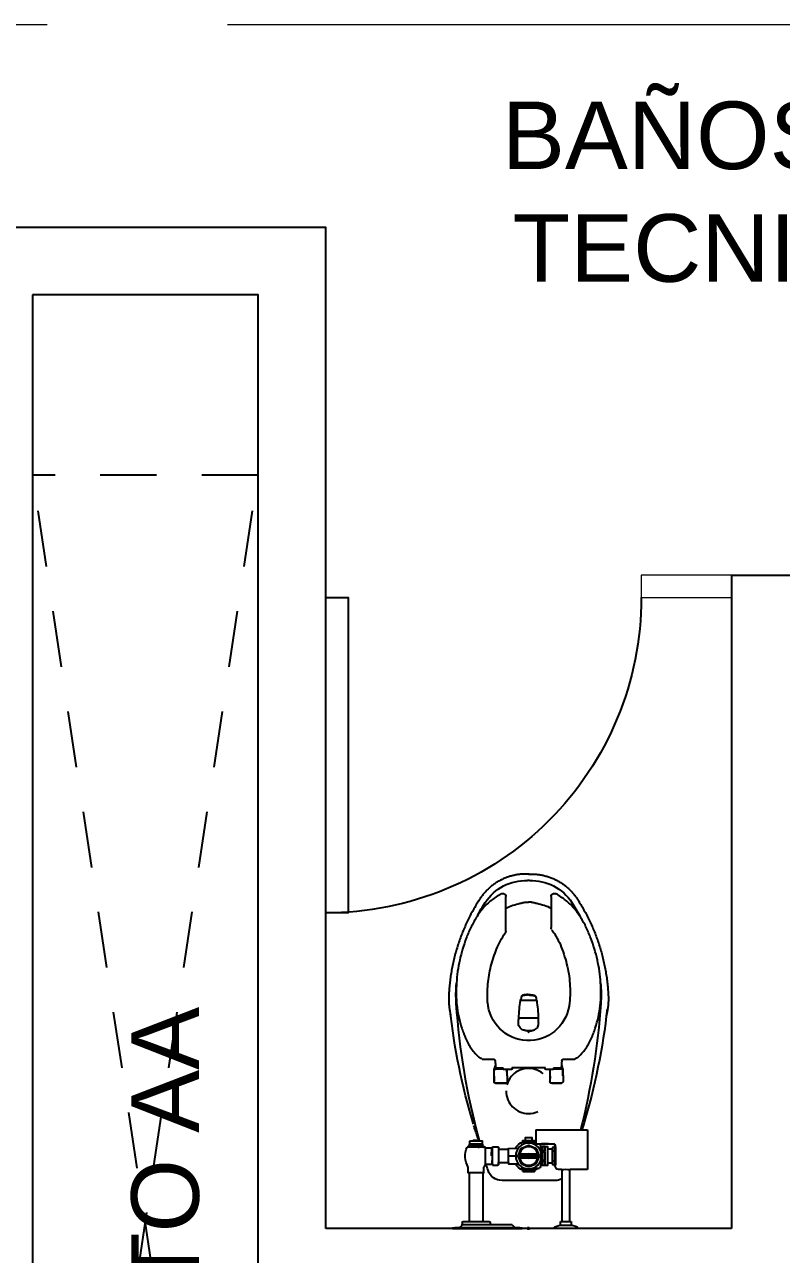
# Model space of a CAD drawing. Header units: metres. Extents: x -22 to 564, y 0 to 143.
# Drawn here: x 242.786 to 244.464, y 46.246 to 48.975 of the extents above; entities that cross this region are included whole.
import ezdxf

# ---------------------------------------------------------------- set-up
doc = ezdxf.new("R2010")
doc.units = ezdxf.units.M
for name, pattern in [('EJES630', [6.3, 5.5, -0.4, 0, -0.4]), ('XREF 2N NEURO-ONCOLOGIA$0$HIDDEN2', [0.1875, 0.125, -0.0625]), ('XREF 2N NEURO-ONCOLOGIA$0$XR-00$0$HIDDEN', [0.375, 0.25, -0.125])]:
    doc.linetypes.add(name, pattern=pattern)
doc.layers.add('EJES', color=11, linetype='EJES630', lineweight=0)
for name, color, linetype in [('TEXTO', 7, 'Continuous'), ('XREF 2N NEURO-ONCOLOGIA$0$CANCELES', 1, 'Continuous'), ('XREF 2N NEURO-ONCOLOGIA$0$DUCTO AA', 40, 'XREF 2N NEURO-ONCOLOGIA$0$HIDDEN2'), ('XREF 2N NEURO-ONCOLOGIA$0$MAMPARAS BAÑO', 1, 'Continuous'), ('XREF 2N NEURO-ONCOLOGIA$0$Mobiliario Fijo', 40, 'Continuous'), ('XREF 2N NEURO-ONCOLOGIA$0$MUROS', 3, 'Continuous')]:
    doc.layers.add(name, color=color, linetype=linetype)
doc.styles.add('100 LOCALES 25', font='arial.ttf', dxfattribs={"height": 0.25})

# ---------------------------------------------------------------- blocks, each defined once
blk = doc.blocks.new('XREF 2N NEURO-ONCOLOGIA$0$WC CON FLUXO')
for p, q in [((-0.0034, 0), (0.0034, 0)), ((0, 0.0034), (0, -0.0034)), ((0.107, 0), (0.0582, 0)), ((-0.0197, -0.0022), (-0.0141, -0.0008)), ((0.0575, -0.0007), (0.0576, -0.0026)), ((0.0575, -0.0007), (0.1078, -0.0007)), ((0.0585, -0.0037), (0.069, -0.0067)), ((0.069, -0.0067), (0.0964, -0.0067)), ((0.0705, -0.0086), (0.0708, -0.0154)), ((0.0708, -0.0154), (0.0946, -0.0154)), ((0.0736, -0.1306), (0.0736, -0.0154)), ((0.0918, -0.0155), (0.0917, -0.1306)), ((0.0946, -0.0154), (0.0948, -0.0086)), ((0.0964, -0.0067), (0.1066, -0.0038)), ((0.1072, 0), (0.107, 0)), ((0.1078, -0.0025), (0.1078, -0.0007)), ((-0.0587, -0.1062), (-0.0589, -0.1062)), ((0.0587, -0.1062), (-0.0587, -0.1062)), ((0.0587, -0.1062), (0.0589, -0.1062)), ((-0.013, -0.1295), (-0.013, -0.1264)), ((-0.013, -0.1295), (-0.013, -0.1336)), ((-0.0127, -0.1264), (-0.0127, -0.1292)), ((-0.0086, -0.1264), (-0.0086, -0.1292)), ((-0.004, -0.1264), (-0.004, -0.1292)), ((0.0044, -0.1264), (0.0044, -0.1292)), ((0.009, -0.1264), (0.009, -0.1292)), ((0.0101, -0.1336), (0.0245, -0.1336)), ((0.0131, -0.1264), (0.0131, -0.1292)), ((0.0134, -0.1336), (0.0134, -0.1264)), ((0.0732, -0.1305), (0.0664, -0.1305)), ((0.131, -0.1305), (0.0921, -0.1305)), ((0.131, -0.2187), (0.131, -0.1305)), ((-0.0958, -0.1423), (-0.0805, -0.1423)), ((-0.082, -0.1612), (-0.0802, -0.1612)), ((-0.082, -0.1612), (-0.0815, -0.1789)), ((-0.0805, -0.1423), (-0.08, -0.1433)), ((-0.0805, -0.1423), (-0.0801, -0.1593)), ((-0.0802, -0.1612), (-0.0801, -0.1682)), ((-0.0801, -0.1593), (-0.08, -0.1645)), ((-0.08, -0.1433), (-0.08, -0.1403)), ((-0.08, -0.1403), (-0.0684, -0.1403)), ((-0.08, -0.1433), (-0.08, -0.1809)), ((-0.0663, -0.1424), (-0.0663, -0.1461)), ((-0.0446, -0.1606), (-0.0284, -0.1606)), ((-0.0233, -0.1591), (-0.0175, -0.145)), ((-0.0175, -0.1762), (-0.0233, -0.1621)), ((-0.0175, -0.165), (-0.0175, -0.1562)), ((-0.0174, -0.1563), (-0.0174, -0.1649)), ((-0.0154, -0.1429), (-0.0019, -0.1373)), ((0.0024, -0.1373), (0.0149, -0.1425)), ((0.0178, -0.1563), (0.0178, -0.1649)), ((0.0179, -0.145), (0.0233, -0.1579)), ((0.0179, -0.165), (0.0179, -0.1562)), ((0.0238, -0.1621), (0.0182, -0.1757)), ((0.027, -0.1406), (0.0268, -0.1376)), ((0.0276, -0.1396), (0.0276, -0.1521)), ((0.0276, -0.1431), (0.0287, -0.1431)), ((0.0287, -0.1431), (0.0294, -0.1781)), ((0.0287, -0.1431), (0.0292, -0.1439)), ((0.0296, -0.1701), (0.0292, -0.1439)), ((0.0292, -0.1439), (0.0294, -0.1439)), ((0.0294, -0.1439), (0.0298, -0.1431)), ((0.0294, -0.1439), (0.03, -0.1773)), ((0.0304, -0.1781), (0.0298, -0.1431)), ((0.0298, -0.1431), (0.03, -0.1431)), ((0.03, -0.1431), (0.0306, -0.1781)), ((0.03, -0.1431), (0.03, -0.1431)), ((0.03, -0.1431), (0.0304, -0.1439)), ((0.0304, -0.1439), (0.0308, -0.1622)), ((0.0304, -0.1439), (0.0306, -0.1439)), ((0.0306, -0.1439), (0.031, -0.1433)), ((0.0306, -0.1439), (0.0308, -0.1498)), ((0.0308, -0.1498), (0.0309, -0.1593)), ((0.0308, -0.1622), (0.0309, -0.1703)), ((0.0309, -0.1593), (0.0309, -0.1605)), ((0.0309, -0.1605), (0.0309, -0.162)), ((0.0309, -0.162), (0.031, -0.1637)), ((-0.1331, -0.1809), (-0.1338, -0.1805)), ((-0.1331, -0.181), (-0.1331, -0.181)), ((-0.1331, -0.181), (-0.133, -0.181)), ((-0.133, -0.181), (-0.1329, -0.181)), ((-0.1329, -0.1837), (-0.133, -0.1814)), ((-0.133, -0.1814), (-0.0996, -0.1814)), ((-0.1329, -0.181), (-0.1319, -0.181)), ((-0.1329, -0.1837), (-0.0999, -0.1837)), ((-0.1302, -0.1867), (-0.1329, -0.1837)), ((-0.1319, -0.181), (-0.1269, -0.1809)), ((-0.1026, -0.1867), (-0.1302, -0.1867)), ((-0.1302, -0.1867), (-0.1301, -0.1933)), ((-0.1269, -0.1809), (-0.1141, -0.1807)), ((-0.1141, -0.1807), (-0.1105, -0.1806)), ((-0.1105, -0.1806), (-0.1008, -0.1805)), ((-0.1028, -0.1933), (-0.1026, -0.1867)), ((-0.0999, -0.1837), (-0.1026, -0.1867)), ((-0.1008, -0.1805), (-0.1002, -0.1805)), ((-0.0998, -0.1814), (-0.0999, -0.1837)), ((-0.0996, -0.1805), (-0.0989, -0.1809)), ((-0.0996, -0.1814), (-0.0989, -0.181)), ((-0.0958, -0.1789), (-0.0815, -0.1789)), ((-0.0815, -0.1789), (-0.0807, -0.1775)), ((-0.0807, -0.1775), (-0.0806, -0.1775)), ((-0.0806, -0.1775), (-0.08, -0.1785)), ((-0.0801, -0.1682), (-0.08, -0.1743)), ((-0.08, -0.1645), (-0.08, -0.1732)), ((-0.08, -0.1732), (-0.08, -0.1742)), ((-0.08, -0.1809), (-0.0684, -0.1809)), ((-0.0663, -0.1789), (-0.0663, -0.1751)), ((-0.0446, -0.1751), (-0.0446, -0.1777)), ((-0.0446, -0.1777), (-0.0229, -0.1776)), ((-0.0154, -0.1783), (-0.0013, -0.1842)), ((0.0022, -0.1839), (0.0158, -0.1783)), ((0.0101, -0.1876), (0.0245, -0.1876)), ((0.0134, -0.1919), (0.0134, -0.1876)), ((0.0162, -0.2187), (0.0162, -0.1879)), ((0.0162, -0.1879), (0.021, -0.1879)), ((0.0201, -0.1879), (0.0205, -0.1876)), ((0.0209, -0.1879), (0.0213, -0.1876)), ((0.0267, -0.1839), (0.027, -0.1806)), ((0.0276, -0.1781), (0.0276, -0.1691)), ((0.0276, -0.1691), (0.0276, -0.1816)), ((0.0294, -0.1781), (0.0276, -0.1781)), ((0.0294, -0.1781), (0.0298, -0.1773)), ((0.0298, -0.1773), (0.0296, -0.1701)), ((0.0298, -0.1773), (0.03, -0.1773)), ((0.03, -0.1773), (0.0304, -0.1781)), ((0.0304, -0.1781), (0.0306, -0.1781)), ((0.0306, -0.1781), (0.031, -0.1774)), ((0.0309, -0.1703), (0.0309, -0.1724)), ((0.0517, -0.1879), (0.0554, -0.1879)), ((-0.1287, -0.1946), (-0.104, -0.1946)), ((-0.1109, -0.1952), (-0.1109, -0.1949)), ((-0.0126, -0.1946), (-0.0126, -0.1919)), ((-0.0075, -0.1946), (-0.0075, -0.1919)), ((-0.0031, -0.1946), (-0.0031, -0.1919)), ((0.0058, -0.1946), (0.0058, -0.1919)), ((0.0097, -0.1946), (0.0097, -0.1919)), ((0.0134, -0.1946), (0.0134, -0.1919)), ((0.0162, -0.2187), (0.131, -0.2187)), ((-0.0763, -0.3379), (-0.0765, -0.3256)), ((-0.0763, -0.3255), (-0.0763, -0.3536)), ((-0.0729, -0.3219), (-0.0727, -0.3219)), ((-0.0726, -0.3219), (-0.0679, -0.3219)), ((-0.0509, -0.3222), (-0.0726, -0.3219)), ((-0.0679, -0.3219), (-0.0561, -0.3219)), ((-0.0561, -0.3219), (-0.0511, -0.3219)), ((-0.0481, -0.353), (-0.0473, -0.326)), ((0.0476, -0.3381), (0.0475, -0.3258)), ((0.0476, -0.3258), (0.0476, -0.353)), ((0.0511, -0.3221), (0.0512, -0.3221)), ((0.0513, -0.3221), (0.0561, -0.3221)), ((0.0731, -0.3224), (0.0513, -0.3221)), ((0.0561, -0.3221), (0.0679, -0.3221)), ((0.0679, -0.3221), (0.0729, -0.3221)), ((0.0759, -0.3542), (0.0767, -0.3262)), ((-0.0763, -0.3536), (-0.056, -0.3539)), ((-0.0761, -0.3536), (-0.0761, -0.3536)), ((-0.0752, -0.3536), (-0.0761, -0.3536)), ((-0.0761, -0.3536), (-0.0761, -0.3538)), ((-0.0761, -0.3538), (-0.0761, -0.3539)), ((-0.0735, -0.3627), (-0.0761, -0.3539)), ((-0.0752, -0.3536), (-0.0752, -0.3536)), ((-0.0752, -0.3536), (-0.0729, -0.3536)), ((-0.056, -0.353), (-0.0373, -0.353)), ((-0.056, -0.353), (-0.056, -0.3563)), ((-0.0476, -0.3384), (-0.0479, -0.353)), ((-0.0364, -0.3539), (-0.0364, -0.3562)), ((0.0364, -0.3562), (0.0364, -0.3539)), ((0.0373, -0.353), (0.0551, -0.353)), ((0.056, -0.3539), (0.056, -0.3562)), ((0.056, -0.3539), (0.0759, -0.3542)), ((0.0761, -0.3541), (0.0735, -0.3629)), ((0.0761, -0.3539), (0.0759, -0.3539)), ((0.0763, -0.3386), (0.0761, -0.3539)), ((0.0761, -0.354), (0.0761, -0.3539)), ((0.0761, -0.3541), (0.0761, -0.354)), ((-0.1069, -0.3779), (-0.1063, -0.3779)), ((-0.1047, -0.377), (-0.1046, -0.3768)), ((-0.1029, -0.3758), (-0.1024, -0.3758)), ((-0.1024, -0.3758), (-0.0787, -0.3758)), ((-0.0742, -0.3721), (-0.0742, -0.3698)), ((-0.0735, -0.3636), (-0.0735, -0.3598)), ((-0.0693, -0.3562), (-0.056, -0.3563)), ((0.0735, -0.3598), (0.0735, -0.3636)), ((0.0742, -0.3698), (0.0742, -0.3721)), ((0.0787, -0.3758), (0.1024, -0.3758)), ((0.1024, -0.3758), (0.1029, -0.3758)), ((0.1069, -0.3779), (0.1052, -0.3779)), ((-0.0026, -0.4379), (-0.0058, -0.4387)), ((0.0058, -0.4387), (-0.0058, -0.4387)), ((0.0026, -0.4379), (0.0058, -0.4387)), ((0.0216, -0.4666), (-0.0216, -0.4666)), ((-0.0907, -0.5014), (-0.0907, -0.5014)), ((0.0181, -0.5057), (-0.0181, -0.5057)), ((-0.0176, -0.5057), (-0.0171, -0.5081)), ((0, -0.5182), (0, -0.5191)), ((0.0176, -0.5057), (0.0171, -0.5081)), ((-0.0501, -0.6597), (-0.0501, -0.7362)), ((0.0501, -0.7362), (0.0501, -0.6674)), ((-0.0062, -0.724), (0, -0.724)), ((0.0062, -0.724), (0, -0.724))]:
    blk.add_line(p, q)
for points in [[(-0.169, -0.0008), (-0.1688, 0)], [(-0.1688, 0), (-0.0143, 0)], [(-0.0141, -0.0008), (-0.0143, 0)], [(-0.169, -0.0008), (-0.1634, -0.0022)], [(-0.1686, -0.0008), (-0.0145, -0.0008)], [(-0.1634, -0.0022), (-0.0197, -0.0022)], [(-0.152, -0.0025), (-0.1464, -0.0081)], [(-0.1473, -0.013), (-0.1477, -0.0069)], [(-0.1452, -0.015), (-0.0876, -0.015)], [(-0.145, -0.0087), (-0.0382, -0.0087)], [(-0.0855, -0.013), (-0.0853, -0.0087)], [(-0.0367, -0.0081), (-0.0312, -0.0025)], [(-0.1318, -0.1231), (-0.1338, -0.1231), (-0.1338, -0.135)], [(-0.101, -0.1231), (-0.099, -0.1231), (-0.099, -0.135)], [(-0.0137, -0.1355), (-0.0135, -0.1336), (-0.0096, -0.1336)], [(-0.0967, -0.1399), (-0.0965, -0.1403)], [(-0.0958, -0.1412), (-0.0958, -0.1789), (-0.0958, -0.1799)], [(-0.0807, -0.1775), (-0.0811, -0.168), (-0.0812, -0.1612)], [(-0.0446, -0.1461), (-0.0446, -0.1435), (-0.0228, -0.1434)], [(-0.0149, -0.1632), (-0.0149, -0.1579), (-0.0132, -0.1579), (-0.0132, -0.1598), (-0.0116, -0.1598), (-0.0116, -0.1579), (-0.0099, -0.1579), (-0.0099, -0.1632), (-0.0116, -0.1632), (-0.0116, -0.1613), (-0.0132, -0.1613), (-0.0132, -0.1632), (-0.0149, -0.1632)], [(-0.0074, -0.1618), (-0.0045, -0.1618), (-0.0045, -0.1632), (-0.0091, -0.1632), (-0.0091, -0.1579), (-0.0045, -0.1579), (-0.0045, -0.1593), (-0.0074, -0.1593), (-0.0074, -0.1618)], [(-0.0074, -0.1612), (-0.005, -0.1612), (-0.005, -0.1599)], [(-0.0039, -0.1579), (-0.0023, -0.1579), (-0.0023, -0.1618), (-0.0002, -0.1618), (-0.0002, -0.1632), (-0.0039, -0.1632), (-0.0039, -0.1579)], [(-0.0008, -0.1579), (0.0008, -0.1579), (0.0018, -0.1612), (0.0027, -0.1579), (0.0043, -0.1579), (0.0027, -0.1632), (0.0008, -0.1632), (-0.0008, -0.1579)], [(0.0064, -0.1618), (0.0093, -0.1618), (0.0093, -0.1632), (0.0048, -0.1632), (0.0048, -0.1579), (0.0093, -0.1579), (0.0093, -0.1593), (0.0064, -0.1593), (0.0064, -0.1618)], [(0.0064, -0.1612), (0.0089, -0.1612), (0.0089, -0.1599)], [(0.0097, -0.1632), (0.0114, -0.1606), (0.0097, -0.1579), (0.0116, -0.1579), (0.0124, -0.1592), (0.0132, -0.1579), (0.0151, -0.1579), (0.0134, -0.1606), (0.0151, -0.1632), (0.0132, -0.1632), (0.0124, -0.1619), (0.0116, -0.1632), (0.0097, -0.1632)], [(0.053, -0.1489), (0.053, -0.1417), (0.0573, -0.1417), (0.0573, -0.1384), (0.0587, -0.1384), (0.0587, -0.1828), (0.0573, -0.1828), (0.0573, -0.1795), (0.053, -0.1795), (0.053, -0.1723), (0.0573, -0.1723), (0.0573, -0.1489), (0.053, -0.1489), (0.053, -0.1723)], [(0.0587, -0.1833), (0.0594, -0.1793), (0.0599, -0.1585), (0.0594, -0.1419), (0.059, -0.1387), (0.0587, -0.1379)], [(-0.0965, -0.1805), (-0.1363, -0.1805)], [(-0.133, -0.1814), (-0.1338, -0.1814), (-0.1331, -0.181), (-0.1331, -0.1809), (-0.1331, -0.1809), (-0.1331, -0.1809), (-0.1331, -0.1809), (-0.1331, -0.1809), (-0.1331, -0.1808), (-0.1331, -0.1808), (-0.1331, -0.1808), (-0.133, -0.1808), (-0.133, -0.1808), (-0.1329, -0.1808), (-0.1329, -0.1808), (-0.1328, -0.1808), (-0.1326, -0.1808), (-0.1322, -0.1808), (-0.1313, -0.1808), (-0.1297, -0.1807), (-0.1275, -0.1807), (-0.1236, -0.1806), (-0.1168, -0.1806), (-0.1117, -0.1805), (-0.1093, -0.1805), (-0.1093, -0.1805)], [(-0.0989, -0.1809), (-0.0989, -0.1809), (-0.0989, -0.1809), (-0.0989, -0.1809), (-0.0989, -0.1809), (-0.0989, -0.1809), (-0.099, -0.1809), (-0.099, -0.1809), (-0.099, -0.1809), (-0.099, -0.1809), (-0.0992, -0.1809), (-0.0998, -0.1809), (-0.1026, -0.181), (-0.1045, -0.181), (-0.1092, -0.1811), (-0.1162, -0.1812), (-0.1277, -0.1813), (-0.1297, -0.1813), (-0.1314, -0.1814), (-0.1325, -0.1814), (-0.1332, -0.1814), (-0.1334, -0.1814)], [(0.0212, -0.188), (0.0212, -0.1879), (0.0514, -0.1879), (0.0514, -0.1879)], [(-0.1219, -0.1952), (-0.1219, -0.1949)]]:
    blk.add_lwpolyline(points)
for points in [[(-0.1318, -0.015), (-0.101, -0.015), (-0.101, -0.1231), (-0.1318, -0.1231)], [(-0.013, -0.1264), (0.0134, -0.1264), (0.0134, -0.1292), (-0.013, -0.1292)], [(-0.0663, -0.1461), (-0.0446, -0.1461), (-0.0446, -0.1751), (-0.0663, -0.1751)], [(0.031, -0.1814), (0.0417, -0.1814), (0.0417, -0.1398), (0.031, -0.1398)], [(0.031, -0.1399), (0.0372, -0.1399), (0.0372, -0.1487), (0.031, -0.1487)], [(0.031, -0.1517), (0.0372, -0.1517), (0.0372, -0.1694), (0.031, -0.1694)], [(0.0417, -0.1455), (0.053, -0.1455), (0.053, -0.1757), (0.0417, -0.1757)], [(0.031, -0.1725), (0.0372, -0.1725), (0.0372, -0.1813), (0.031, -0.1813)], [(-0.0131, -0.1919), (0.0135, -0.1919), (0.0135, -0.1946), (-0.0131, -0.1946)], [(-0.0073, -0.1946), (0.0077, -0.1946), (0.0077, -0.2007), (-0.0073, -0.2007)]]:
    blk.add_lwpolyline(points, close=True)
for radius in [0.0287, 0.0208, 0.0206]:
    blk.add_circle((0.0002, -0.1606), radius)
for centre, radius, start, end in [((0.0582, -0.0007), 0.000699, 90.9528, 179.9884), ((-0.1685, 0.0038), 0.0046, 263.5947, 268.4559), ((-0.1529, -0.0035), 0.00135, 45.0725, 87.1801), ((-0.1452, -0.0129), 0.0021, 183, 270), ((-0.145, -0.0067), 0.00204, 225, 270), ((-0.0876, -0.0129), 0.0021, 270, 357), ((-0.0382, -0.0067), 0.00204, 270, 315), ((-0.0302, -0.0035), 0.00137, 94.7227, 134.7414), ((-0.0146, 0.0033), 0.00404, 271.1487, 276.8791), ((0.059, -0.0024), 0.0014, 186.7349, 251.2313), ((0.0685, -0.0087), 0.00201, 2.8263, 77.3063), ((0.0968, -0.0087), 0.00201, 102.6722, 177.1705), ((0.1064, -0.0024), 0.00142, 280.2182, 357.7148), ((0.1071, -0.0007), 0.000699, 359.9963, 84.9523), ((-0.0589, -0.1386), 0.0324, 90, 162.4418), ((0.0589, -0.1386), 0.0324, 63.0756, 90), ((-0.0899, -0.1604), 0.0506, 150.3792, 203.3877), ((-0.0976, -0.135), 0.0014, 180, 202.3854), ((-0.1465, -0.1622), 0.0546, 24.1417, 29.2361), ((1.4324, -0.6105), 1.5966, 162.4445, 162.9485), ((1.4324, -0.6105), 1.5966, 162.4418, 162.4445), ((0.0002, -0.1606), 0.0342, 112.6823, 150.0864), ((0.0002, -0.1606), 0.0338, 113.03, 149.6072), ((0.0002, -0.1606), 0.0342, 51.9601, 67.3177), ((0.003, -0.1564), 0.0287, 52.4204, 68.7317), ((0.0206, -0.1386), 0.00627, 9.3541, 51.7711), ((0.0206, -0.1386), 0.00627, 9.3541, 51.7711), ((0.0664, -0.1382), 0.00771, 89.9605, 177.6253), ((0.0827, -0.0413), 0.0897, 263.9649, 276.0445), ((-0.0951, -0.1399), 0.00152, 197.7005, 241.6179), ((0.3455, -0.1572), 0.4265, 180.5403, 182.731), ((-0.0684, -0.1424), 0.0021, 0, 90), ((-0.0196, -0.1606), 0.00402, 157.4999, 202.5001), ((-0.0138, -0.1466), 0.00402, 112.4999, 157.5001), ((0.0002, -0.3691), 0.2137, 85.2566, 94.7434), ((0.0002, -0.3691), 0.2136, 85.2842, 94.7158), ((-0.0048, -0.1633), 0.00333, 92.771, 141.1546), ((0.0002, -0.1412), 0.00442, 60.0251, 118.4175), ((0.009, -0.1633), 0.00333, 92.771, 141.1546), ((0.0139, -0.1468), 0.00445, 24.0076, 75.6524), ((0.0193, -0.1605), 0.00473, 339.5535, 33.7109), ((0.0324, -0.1366), 0.00562, 189.3834, 212.1713), ((-0.0002, -0.1608), 0.0347, 30.4452, 36.7467), ((0.003, -0.1588), 0.0304, 29.7018, 36.0418), ((-0.0953, -0.1812), 0.0014, 109.984, 146.4949), ((-0.0684, -0.1788), 0.0021, 269.9217, 358.0095), ((0.0002, -0.1606), 0.0342, 209.8982, 247.1956), ((0.0002, -0.1606), 0.0338, 210.3928, 246.97), ((0.0002, 0.0479), 0.2137, 265.2566, 274.7434), ((-0.0138, -0.1746), 0.00402, 202.4999, 244.6781), ((0.0002, 0.0479), 0.2136, 265.2842, 274.7158), ((0.0002, -0.1803), 0.00418, 247.9601, 298.5157), ((0.0002, -0.1606), 0.0338, 293.03, 298.243), ((-0.001, -0.1578), 0.0373, 292.8404, 297.3937), ((0.0141, -0.1745), 0.00418, 292.9328, 343.6813), ((0.0361, -0.0373), 0.1513, 264.2467, 275.9084), ((0.0206, -0.1826), 0.00627, 308.223, 348.2751), ((0.0206, -0.1826), 0.00627, 308.223, 348.2751), ((0.0326, -0.1847), 0.00586, 147.9912, 172.4866), ((0.0023, -0.1619), 0.0318, 322.8069, 330.7575), ((0.0148, -0.1706), 0.0161, 322.8448, 332.2385), ((0.0551, -0.1842), 0.0037, 273.989, 13.1466), ((1.4324, -0.6105), 1.5966, 164.9037, 175.9972), ((-0.1287, -0.1933), 0.00134, 181.5, 270), ((-0.1216, -0.1949), 0.000343, 129.5338, 173.6561), ((-0.1216, -0.1952), 0.000336, 184.2026, 265.607), ((-0.1164, -0.1279), 0.0678, 265.6071, 274.393), ((1.2567, -0.6451), 1.4396, 161.7644, 162.8369), ((-0.1112, -0.1952), 0.000336, 274.393, 0), ((-0.1113, -0.1949), 0.000384, 6.4023, 46.3389), ((-0.1041, -0.1933), 0.00132, 272.56, 359.5188), ((1.2435, -0.6427), 1.4264, 163.2334, 173.7464), ((1.2435, -0.6427), 1.4264, 162.7735, 163.1187), ((-1.4324, -0.6105), 1.5966, 4.0028, 14.2041), ((-1.2567, -0.6451), 1.4396, 17.1303, 17.2305), ((-1.2427, -0.6426), 1.4255, 16.8408, 17.2004), ((-1.2427, -0.6426), 1.4255, 6.2485, 16.8299), ((-0.0729, -0.3255), 0.00364, 90, 180.8185), ((-0.0727, -0.3255), 0.00364, 89.1815, 180), ((-0.0511, -0.3255), 0.00364, 26.429, 90), ((-0.0509, -0.3259), 0.00364, 358.3631, 89.1815), ((0.0511, -0.3258), 0.00364, 90, 180.8185), ((0.0513, -0.3258), 0.00364, 89.1815, 180), ((0.0729, -0.3258), 0.00364, 26.429, 90), ((0.073, -0.3261), 0.00364, 358.3631, 89.1815), ((-0.0752, -0.3536), 0.00091, 180.8185, 196.1443), ((-0.0373, -0.3539), 0.00091, 0, 90), ((0.0373, -0.3539), 0.00091, 90, 180), ((0.0551, -0.3539), 0.00091, 0, 90), ((0.0752, -0.3539), 0.00091, 343.8557, 359.1815), ((-0.0034, -0.496), 0.1575, 131.7258, 132.3304), ((-0.1069, -0.3799), 0.00196, 89.3673, 131.099), ((-0.1063, -0.3761), 0.00184, 269.3463, 330.6492), ((-0.1029, -0.3777), 0.00195, 90.4112, 151.5615), ((-0.0787, -0.3712), 0.00455, 270, 0), ((-0.0004, -12.4585), 12.1022, 89.8216, 90.17503), ((0.0469, 2.1477), 2.504, 270.1875, 270.5141), ((0.0787, -0.3712), 0.00455, 180, 270), ((0.1029, -0.3777), 0.00195, 28.4386, 89.5888), ((0.1069, -0.3799), 0.00198, 49.0875, 90.4462), ((0.0044, -0.4948), 0.156, 47.6682, 48.2772), ((0.0001, -0.5079), 0.091, 9.2548, 175.9387), ((-0.0014, -0.4367), 0.000598, 317.9323, 342.9776), ((0.0014, -0.4367), 0.000597, 196.9872, 222.103), ((0.519, -0.4383), 0.5413, 182.9967, 187.144), ((-0.5069, -0.4394), 0.5292, 352.8086, 357.0508), ((0.1315, -0.5194), 0.2925, 175.9969, 184.8615), ((-0.1315, -0.5194), 0.2925, 355.0124, 4.0031), ((-0.0006, -0.5183), 0.000937, 263.4365, 309.8712), ((0.0006, -0.5183), 0.000937, 230.1288, 276.5635), ((-0.0574, -0.6597), 0.00728, 0, 37.067), ((0.0574, -0.6674), 0.00728, 142.0152, 180), ((0.252, -0.4971), 0.415, 208.3551, 213.0094), ((-0.252, -0.4971), 0.415, 326.9906, 331.7101), ((-0.0062, -0.6649), 0.1071, 213.0094, 272.1861), ((-0.0574, -0.7362), 0.00728, 238.4381, 0), ((0.0197, -0.5584), 0.1676, 245.3845, 256.7621), ((0.0197, -0.5584), 0.1676, 256.7621, 258.2805), ((0.0197, -0.5584), 0.1676, 258.2805, 261.1157), ((0.0062, -0.6649), 0.1071, 267.8139, 326.9906), ((-0.0197, -0.5584), 0.1676, 278.8843, 281.7195), ((-0.0197, -0.5584), 0.1676, 281.7195, 283.2379), ((-0.0197, -0.5584), 0.1676, 283.2379, 294.6155), ((0.0574, -0.7362), 0.00728, 180, 301.5619), ((0, -0.8279), 0.056, 90, 92.1861), ((0, -0.8279), 0.056, 87.8139, 90)]:
    blk.add_arc(centre, radius, start, end)
blk.add_ellipse((0.1105, -0.4263), major_axis=(-0.0713, 0.1429), ratio=0.110156, start_param=-1.280538, end_param=-1.272211)
for points, knots in [([(-0.0612, -0.7424), (-0.0685, -0.7379), (-0.0756, -0.7332), (-0.0857, -0.7253), (-0.089, -0.7226), (-0.0953, -0.7167), (-0.0982, -0.7136), (-0.1066, -0.7038), (-0.1115, -0.6969), (-0.1204, -0.6826), (-0.1244, -0.6752), (-0.1318, -0.6599), (-0.1351, -0.6521), (-0.1411, -0.6361), (-0.1438, -0.628), (-0.1487, -0.6117), (-0.1509, -0.6035), (-0.1546, -0.5869), (-0.1562, -0.5785), (-0.1585, -0.5616), (-0.1593, -0.5532), (-0.1603, -0.5364), (-0.1605, -0.528), (-0.1603, -0.5112), (-0.1599, -0.5028), (-0.1585, -0.4902), (-0.158, -0.486), (-0.1566, -0.4776), (-0.1558, -0.4734), (-0.153, -0.4608), (-0.1507, -0.4526), (-0.1467, -0.4403), (-0.1453, -0.4363), (-0.1431, -0.4303), (-0.1423, -0.4283), (-0.1407, -0.4243), (-0.1398, -0.4224), (-0.1371, -0.4165), (-0.1352, -0.4127), (-0.1311, -0.4053), (-0.1288, -0.4017), (-0.1239, -0.3948), (-0.1212, -0.3915), (-0.1155, -0.3853), (-0.1125, -0.3823), (-0.1094, -0.3795)], [0, 0, 0, 0, 0.0625, 0.0625, 0.09375, 0.09375, 0.125, 0.125, 0.1875, 0.1875, 0.25, 0.25, 0.3125, 0.3125, 0.375, 0.375, 0.4375, 0.4375, 0.5, 0.5, 0.5625, 0.5625, 0.625, 0.625, 0.6875, 0.6875, 0.71875, 0.71875, 0.75, 0.75, 0.8125, 0.8125, 0.84375, 0.84375, 0.859375, 0.859375, 0.875, 0.875, 0.90625, 0.90625, 0.9375, 0.9375, 0.96875, 0.96875, 1, 1, 1, 1]), ([(-0.0742, -0.3698), (-0.0742, -0.3695), (-0.0741, -0.3691), (-0.074, -0.3682), (-0.0739, -0.3678), (-0.0737, -0.3667), (-0.0737, -0.3661), (-0.0735, -0.3649), (-0.0735, -0.3643), (-0.0735, -0.3636)], [0, 0, 0, 0, 0.25, 0.25, 0.5, 0.5, 0.75, 0.75, 1, 1, 1, 1]), ([(-0.0735, -0.3598), (-0.0735, -0.3595), (-0.0735, -0.3593), (-0.0734, -0.3588), (-0.0733, -0.3586), (-0.0731, -0.3582), (-0.073, -0.358), (-0.0727, -0.3576), (-0.0725, -0.3574), (-0.0721, -0.357), (-0.0719, -0.3569), (-0.0715, -0.3566), (-0.0712, -0.3565), (-0.0707, -0.3564), (-0.0704, -0.3563), (-0.0699, -0.3562), (-0.0696, -0.3562), (-0.0693, -0.3562)], [0, 0, 0, 0, 0.125, 0.125, 0.25, 0.25, 0.375, 0.375, 0.5, 0.5, 0.625, 0.625, 0.75, 0.75, 0.875, 0.875, 1, 1, 1, 1]), ([(0.1094, -0.3795), (0.1157, -0.3852), (0.1214, -0.3914), (0.1313, -0.4052), (0.1354, -0.4126), (0.1398, -0.4224), (0.1407, -0.4244), (0.1423, -0.4283), (0.1431, -0.4303), (0.1454, -0.4363), (0.1468, -0.4404), (0.1507, -0.4527), (0.153, -0.4609), (0.1567, -0.4775), (0.1581, -0.4858), (0.1599, -0.5026), (0.1603, -0.5111), (0.1605, -0.5281), (0.1603, -0.5367), (0.1592, -0.5537), (0.1584, -0.5622), (0.1561, -0.5789), (0.1546, -0.5872), (0.1508, -0.6037), (0.1487, -0.6119), (0.1438, -0.6281), (0.1411, -0.6361), (0.135, -0.6521), (0.1317, -0.66), (0.1244, -0.6753), (0.1203, -0.6828), (0.1136, -0.6936), (0.1112, -0.6971), (0.1062, -0.704), (0.1035, -0.7074), (0.0979, -0.7139), (0.095, -0.717), (0.0888, -0.7228), (0.0856, -0.7255), (0.0756, -0.7332), (0.0684, -0.7379), (0.0612, -0.7424)], [0, 0, 0, 0, 0.0625, 0.0625, 0.125, 0.125, 0.140625, 0.140625, 0.15625, 0.15625, 0.1875, 0.1875, 0.25, 0.25, 0.3125, 0.3125, 0.375, 0.375, 0.4375, 0.4375, 0.5, 0.5, 0.5625, 0.5625, 0.625, 0.625, 0.6875, 0.6875, 0.75, 0.75, 0.8125, 0.8125, 0.84375, 0.84375, 0.875, 0.875, 0.90625, 0.90625, 0.9375, 0.9375, 1, 1, 1, 1]), ([(0.0693, -0.3562), (0.0696, -0.3562), (0.0699, -0.3562), (0.0704, -0.3563), (0.0707, -0.3564), (0.0712, -0.3565), (0.0715, -0.3566), (0.0719, -0.3569), (0.0721, -0.357), (0.0725, -0.3574), (0.0727, -0.3576), (0.073, -0.358), (0.0731, -0.3582), (0.0733, -0.3586), (0.0734, -0.3588), (0.0735, -0.3593), (0.0735, -0.3595), (0.0735, -0.3598)], [0, 0, 0, 0, 0.125, 0.125, 0.25, 0.25, 0.375, 0.375, 0.5, 0.5, 0.625, 0.625, 0.75, 0.75, 0.875, 0.875, 1, 1, 1, 1]), ([(0.0735, -0.3636), (0.0735, -0.3643), (0.0735, -0.3649), (0.0737, -0.3661), (0.0737, -0.3667), (0.0739, -0.3678), (0.074, -0.3682), (0.0741, -0.3691), (0.0742, -0.3695), (0.0742, -0.3698)], [0, 0, 0, 0, 0.25, 0.25, 0.5, 0.5, 0.75, 0.75, 1, 1, 1, 1]), ([(-0.0008, -0.4369), (-0.0008, -0.4366), (-0.0007, -0.4363), (-0.0005, -0.4359), (-0.0004, -0.4357), (-0.0003, -0.4355), (-0.0003, -0.4355), (-0.0002, -0.4353), (-0.0001, -0.4353), (0.0001, -0.4353), (0.0002, -0.4353), (0.0003, -0.4354), (0.0003, -0.4355), (0.0004, -0.4357), (0.0005, -0.4359), (0.0007, -0.4363), (0.0008, -0.4366), (0.0008, -0.4369)], [0, 0, 0, 0, 0.25, 0.25, 0.375, 0.375, 0.4375, 0.4375, 0.5, 0.5, 0.5625, 0.5625, 0.625, 0.625, 0.75, 0.75, 1, 1, 1, 1]), ([(-0.0058, -0.4387), (-0.0066, -0.4389), (-0.0075, -0.4391), (-0.0092, -0.4395), (-0.01, -0.4397), (-0.0125, -0.4404), (-0.0141, -0.4412), (-0.0168, -0.443), (-0.018, -0.4442), (-0.0199, -0.4466), (-0.0207, -0.4479), (-0.0218, -0.4507), (-0.0222, -0.4521), (-0.0224, -0.4543), (-0.0225, -0.455), (-0.0224, -0.4565), (-0.0224, -0.4572), (-0.0221, -0.4608), (-0.0218, -0.4637), (-0.0216, -0.4666)], [0, 0, 0, 0, 0.0625, 0.0625, 0.125, 0.125, 0.25, 0.25, 0.375, 0.375, 0.5, 0.5, 0.625, 0.625, 0.6875, 0.6875, 0.75, 0.75, 1, 1, 1, 1]), ([(-0.001, -0.4371), (-0.001, -0.4372), (-0.0011, -0.4372), (-0.0012, -0.4373), (-0.0012, -0.4373), (-0.0014, -0.4375), (-0.0016, -0.4375), (-0.002, -0.4377), (-0.0023, -0.4378), (-0.0026, -0.4379)], [0, 0, 0, 0, 0.125, 0.125, 0.25, 0.25, 0.5, 0.5, 1, 1, 1, 1]), ([(0.0026, -0.4379), (0.0023, -0.4378), (0.002, -0.4377), (0.0016, -0.4375), (0.0014, -0.4375), (0.0012, -0.4373), (0.0012, -0.4373), (0.0011, -0.4372), (0.001, -0.4372), (0.001, -0.4371)], [0, 0, 0, 0, 0.5, 0.5, 0.75, 0.75, 0.875, 0.875, 1, 1, 1, 1]), ([(0.0058, -0.4387), (0.0066, -0.4389), (0.0075, -0.4391), (0.0092, -0.4395), (0.01, -0.4397), (0.0125, -0.4404), (0.0141, -0.4412), (0.0168, -0.443), (0.018, -0.4442), (0.0199, -0.4466), (0.0207, -0.4479), (0.0218, -0.4507), (0.0222, -0.4521), (0.0224, -0.4543), (0.0225, -0.455), (0.0224, -0.4565), (0.0224, -0.4572), (0.0221, -0.4608), (0.0218, -0.4637), (0.0216, -0.4666)], [0, 0, 0, 0, 0.0625, 0.0625, 0.125, 0.125, 0.25, 0.25, 0.375, 0.375, 0.5, 0.5, 0.625, 0.625, 0.6875, 0.6875, 0.75, 0.75, 1, 1, 1, 1]), ([(-0.0907, -0.5014), (-0.091, -0.5048), (-0.0911, -0.5082), (-0.0912, -0.5149), (-0.0912, -0.5183), (-0.0911, -0.5285), (-0.0907, -0.5352), (-0.0895, -0.5487), (-0.0887, -0.5554), (-0.0864, -0.5686), (-0.085, -0.5752), (-0.0816, -0.5881), (-0.0798, -0.5946), (-0.0756, -0.6073), (-0.0733, -0.6136), (-0.0682, -0.6261), (-0.0654, -0.6323), (-0.0591, -0.6442), (-0.0556, -0.6499), (-0.0515, -0.6554)], [0, 0, 0, 0, 0.0625, 0.0625, 0.125, 0.125, 0.25, 0.25, 0.375, 0.375, 0.5, 0.5, 0.625, 0.625, 0.75, 0.75, 0.875, 0.875, 1, 1, 1, 1]), ([(0, -0.5182), (-0.001, -0.518), (-0.002, -0.5179), (-0.0041, -0.5177), (-0.0051, -0.5176), (-0.0082, -0.5172), (-0.0102, -0.5169), (-0.0127, -0.5164), (-0.0132, -0.5163), (-0.0141, -0.5159), (-0.0145, -0.5156), (-0.0152, -0.515), (-0.0155, -0.5146), (-0.0158, -0.5139), (-0.0159, -0.5134), (-0.0164, -0.5114), (-0.0168, -0.5098), (-0.0171, -0.5081)], [0, 0, 0, 0, 0.125, 0.125, 0.25, 0.25, 0.5, 0.5, 0.5625, 0.5625, 0.625, 0.625, 0.6875, 0.6875, 0.75, 0.75, 1, 1, 1, 1]), ([(-0.0007, -0.5193), (-0.0026, -0.519), (-0.0046, -0.5188), (-0.0085, -0.5182), (-0.0104, -0.5179), (-0.0128, -0.5174), (-0.0133, -0.5172), (-0.0141, -0.5168), (-0.0145, -0.5165), (-0.0152, -0.5157), (-0.0154, -0.5153), (-0.0158, -0.5145), (-0.0159, -0.514), (-0.0164, -0.5117), (-0.0168, -0.5099), (-0.0171, -0.5081)], [0, 0, 0, 0, 0.25, 0.25, 0.5, 0.5, 0.5625, 0.5625, 0.625, 0.625, 0.6875, 0.6875, 0.75, 0.75, 1, 1, 1, 1]), ([(0, -0.5182), (0.001, -0.518), (0.002, -0.5179), (0.0041, -0.5177), (0.0051, -0.5176), (0.0082, -0.5172), (0.0102, -0.5169), (0.0127, -0.5164), (0.0132, -0.5163), (0.0141, -0.5159), (0.0145, -0.5156), (0.0152, -0.515), (0.0155, -0.5146), (0.0158, -0.5139), (0.0159, -0.5134), (0.0164, -0.5114), (0.0168, -0.5098), (0.0171, -0.5081)], [0, 0, 0, 0, 0.125, 0.125, 0.25, 0.25, 0.5, 0.5, 0.5625, 0.5625, 0.625, 0.625, 0.6875, 0.6875, 0.75, 0.75, 1, 1, 1, 1]), ([(0.0007, -0.5193), (0.0026, -0.519), (0.0046, -0.5188), (0.0085, -0.5182), (0.0104, -0.5179), (0.0128, -0.5174), (0.0133, -0.5172), (0.0141, -0.5168), (0.0145, -0.5165), (0.0152, -0.5157), (0.0154, -0.5153), (0.0158, -0.5145), (0.0159, -0.514), (0.0164, -0.5117), (0.0168, -0.5099), (0.0171, -0.5081)], [0, 0, 0, 0, 0.25, 0.25, 0.5, 0.5, 0.5625, 0.5625, 0.625, 0.625, 0.6875, 0.6875, 0.75, 0.75, 1, 1, 1, 1]), ([(0.0516, -0.6629), (0.0539, -0.66), (0.056, -0.6569), (0.0599, -0.6506), (0.0617, -0.6474), (0.0669, -0.6376), (0.07, -0.6308), (0.0754, -0.617), (0.0778, -0.61), (0.0822, -0.5959), (0.0842, -0.5888), (0.0875, -0.5744), (0.0888, -0.5671), (0.0908, -0.5524), (0.0914, -0.545), (0.0922, -0.5302), (0.0923, -0.5228), (0.0919, -0.5117), (0.0917, -0.508), (0.0912, -0.5025), (0.091, -0.5006), (0.0906, -0.4978), (0.0905, -0.4969), (0.0902, -0.4951), (0.0901, -0.4941), (0.0899, -0.4932)], [0, 0, 0, 0, 0.0625, 0.0625, 0.125, 0.125, 0.25, 0.25, 0.375, 0.375, 0.5, 0.5, 0.625, 0.625, 0.75, 0.75, 0.875, 0.875, 0.9375, 0.9375, 0.96875, 0.96875, 0.984375, 0.984375, 1, 1, 1, 1])]:
    blk.add_open_spline(points, degree=3, knots=knots)
for points, weights in [([(-0.1762, -0.4926), (-0.1751, -0.4824), (-0.1727, -0.4725)], [0.94216281398, 0.922339074528, 0.90656203066]), ([(0.1762, -0.4926), (0.1751, -0.4825), (0.1727, -0.4727)], [0.94216281398, 0.922518420865, 0.906847833249]), ([(-0.1769, -0.5175), (-0.1775, -0.505), (-0.1762, -0.4926)], [1, 0.96771874759, 0.94216281398]), ([(-0.1768, -0.5194), (-0.1769, -0.5185), (-0.1769, -0.5175)], [1, 0.999997543195, 1]), ([(0.1769, -0.5175), (0.1775, -0.505), (0.1762, -0.4926)], [1, 0.96771874759, 0.94216281398]), ([(0.1768, -0.5194), (0.1769, -0.5185), (0.1769, -0.5175)], [1, 0.999997543195, 1]), ([(0, -0.7862), (-0.0008, -0.7862), (-0.0016, -0.7862)], [1, 0.999818026965, 1])]:
    blk.add_rational_spline(points, weights, degree=2)
for points, weights, knots in [([(-0.0016, -0.7862), (-0.0705, -0.7889), (-0.1081, -0.731), (-0.1708, -0.6344), (-0.1768, -0.5194)], [1, 0.869595072185, 1, 0.965853886877, 1], [0.004294, 0.004294, 0.004294, 0.32836, 0.32836, 0.9293445, 0.9293445, 0.9293445]), ([(0, -0.7862), (0.0008, -0.7862), (0.0016, -0.7862), (0.0705, -0.7889), (0.1081, -0.731), (0.1708, -0.6344), (0.1768, -0.5194)], [1, 0.999818026965, 1, 0.869595072185, 1, 0.965853886877, 1], [0, 0, 0, 0.004294, 0.004294, 0.32836, 0.32836, 0.9293445, 0.9293445, 0.9293445])]:
    blk.add_rational_spline(points, weights, degree=2, knots=knots)
blk = doc.blocks.new('XREF 2N NEURO-ONCOLOGIA$0$XR-00$0$TZF-1-310')
at = {"linetype": 'XREF 2N NEURO-ONCOLOGIA$0$XR-00$0$HIDDEN', "ltscale": 0.1}
blk.add_circle((0, -0.305), 0.05, dxfattribs=at)
blk.add_blockref('XREF 2N NEURO-ONCOLOGIA$0$WC CON FLUXO', (0, 0))
blk = doc.blocks.new('XREF 2N NEURO-ONCOLOGIA')
at = {"layer": 'XREF 2N NEURO-ONCOLOGIA$0$CANCELES', "elevation": 0}
blk.add_lwpolyline([(14.2523, 2.8875, -0.414214), (13.5523, 3.5875), (14.2523, 3.5875), (14.2523, 3.5375), (13.5523, 3.5375), (13.5523, 3.5875)], format="xyb", dxfattribs=at)
at = {"layer": 'XREF 2N NEURO-ONCOLOGIA$0$DUCTO AA'}
for p, q in [((11.2061, 3.7376, 0), (14.5239, 4.2376, 0)), ((11.2061, 4.2376, 0), (14.5239, 3.7376, 0))]:
    blk.add_line(p, q, dxfattribs=at)
at = {"layer": 'XREF 2N NEURO-ONCOLOGIA$0$DUCTO AA', "elevation": 0}
blk.add_lwpolyline([(14.5239, 4.2376), (11.2061, 4.2376), (11.2061, 3.7376), (14.5239, 3.7376)], close=True, dxfattribs=at)
at = {"layer": 'XREF 2N NEURO-ONCOLOGIA$0$MAMPARAS BAÑO', "lineweight": 0, "elevation": 0}
blk.add_lwpolyline([(14.3023, 2.8876), (14.2523, 2.8876), (14.2523, 2.6876), (14.3023, 2.6876)], close=True, dxfattribs=at)
at = {"layer": 'XREF 2N NEURO-ONCOLOGIA$0$MUROS'}
for p, q in [((12.8523, 2.6876), (12.8523, 3.5876)), ((14.3023, 2.6876), (12.8523, 2.6876)), ((14.3023, 2.6876), (14.3023, 2.5376))]:
    blk.add_line(p, q, dxfattribs=at)
at = {"layer": 'XREF 2N NEURO-ONCOLOGIA$0$MUROS', "elevation": 0}
blk.add_lwpolyline([(12.8523, 3.5876), (15.0739, 3.5876), (15.0739, 4.3876), (12.8523, 4.3876)], dxfattribs=at)
blk.add_lwpolyline([(14.9239, 4.2376), (11.2061, 4.2376), (11.2061, 3.7376), (14.9239, 3.7376)], close=True, dxfattribs=at)
at = {"layer": 'XREF 2N NEURO-ONCOLOGIA$0$Mobiliario Fijo', "transparency": 33554687, "xscale": -1, "rotation": 90.00362589979201}
blk.add_blockref('XREF 2N NEURO-ONCOLOGIA$0$XR-00$0$TZF-1-310', (12.8523, 3.1376, 0), dxfattribs=at)

msp = doc.modelspace()

# ---------------------------------------------------------------- block references
at = {"rotation": 90}
msp.add_blockref('XREF 2N NEURO-ONCOLOGIA', (247.0412, 33.4511), dxfattribs=at)

# ---------------------------------------------------------------- next in the draw order: linework, layer by layer
at = {"layer": 'EJES'}
msp.add_line((192.036, 48.9751), (248.8132, 48.9751), dxfattribs=at)

# ---------------------------------------------------------------- next in the draw order: texts
at = {"layer": 'TEXTO', "insert": (243.2928, 48.8043, 0), "char_height": 0.15, "width": 2.500477, "attachment_point": 1, "style": '100 LOCALES 25'}
msp.add_mtext('\\pxqc;BAÑOS VEST. TECNICOS H.', dxfattribs=at)
at = {"layer": 'TEXTO', "color": 0, "insert": (243.1745, 45.7124, 0), "char_height": 0.15, "width": 1.974562, "attachment_point": 7, "rotation": 90, "style": '100 LOCALES 25'}
msp.add_mtext('DUCTO AA', dxfattribs=at)

doc.saveas('drawing.dxf')
